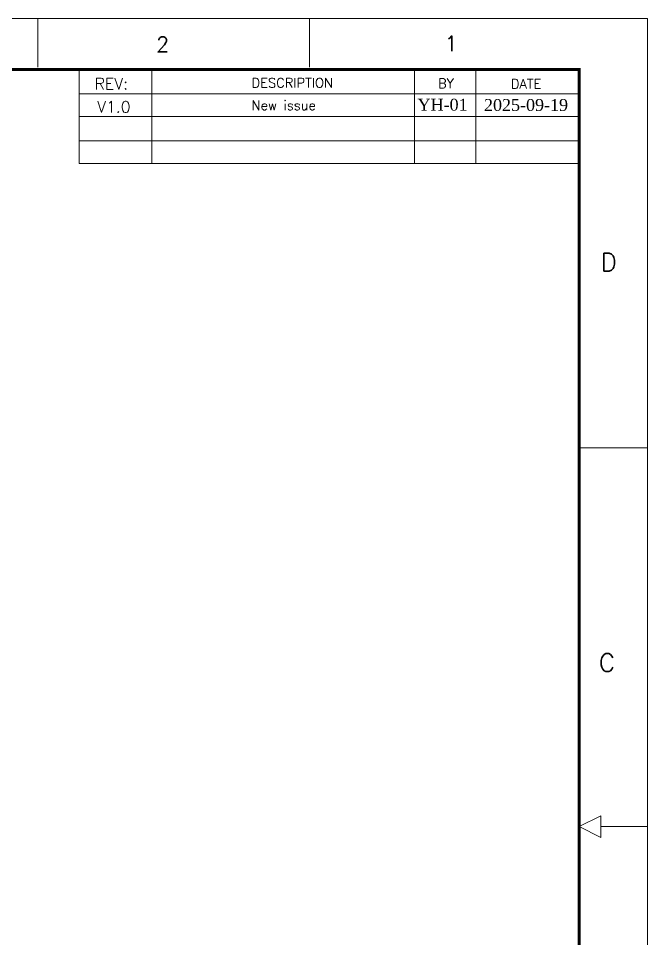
# Model space of a CAD drawing. Extents: x 105 to 1195, y -174 to 82.
# Drawn here: x 652.2 to 712, y -107.7 to -20.3 of the extents above; entities that cross this region are included whole.
import ezdxf

# ---------------------------------------------------------------- set-up
doc = ezdxf.new("R2010")
doc.units = 0
doc.header["$MEASUREMENT"] = 0
doc.layers.add('D', color=4, linetype='Continuous')
doc.styles.add('ROMANS', font='romans')

msp = doc.modelspace()

# ---------------------------------------------------------------- linework, layer by layer
at = {"layer": 'D', "lineweight": 9}
for p, q in [((494.768, -20.285), (711.985, -20.285)), ((654.08, -20.285), (654.08, -24.93)), ((679.863, -20.285), (679.863, -24.93)), ((711.985, -20.285), (711.985, -173.877)), ((657.993, -34.06), (657.993, -25.141)), ((657.993, -29.508), (657.993, -25.141)), ((664.899, -34.06), (664.899, -25.141)), ((664.899, -29.508), (664.899, -25.141)), ((689.836, -25.141), (689.836, -34.06)), ((695.66, -25.141), (695.66, -34.06)), ((705.49, -27.464), (657.993, -27.464)), ((705.49, -27.464), (657.993, -27.464)), ((705.49, -29.6), (657.993, -29.6)), ((705.49, -29.6), (657.993, -29.6)), ((705.49, -31.923), (657.993, -31.923)), ((705.49, -31.923), (657.993, -31.923)), ((705.49, -34.06), (657.993, -34.06)), ((705.49, -34.06), (657.993, -34.06)), ((705.49, -61.088), (711.985, -61.088)), ((707.541, -96.065), (705.49, -97.09)), ((707.541, -96.065), (705.49, -97.09)), ((707.541, -98.116), (707.541, -96.065)), ((707.541, -98.116), (707.541, -96.065)), ((705.49, -97.09), (707.541, -98.116)), ((705.49, -97.09), (707.541, -98.116)), ((707.541, -97.09), (711.985, -97.09))]:
    msp.add_line(p, q, dxfattribs=at)
at = {"layer": 'D', "lineweight": 9, "const_width": 0.285}
msp.add_lwpolyline([(705.49, -25.141), (500.238, -25.141), (500.238, -169.021), (705.49, -169.021), (705.49, -25.141)], dxfattribs=at)

# ---------------------------------------------------------------- texts
at = {"layer": 'D', "lineweight": 9, "style": 'ROMANS'}
for s, height, p in [('2', 1.45, (665.309, -23.472)), ('1', 1.452, (692.693, -23.408)), ('REV:', 1.086, (659.471, -27.038)), ('REV:', 1.086, (659.471, -27.038)), ('DESCRIPTION', 0.90678, (674.376, -26.859)), ('BY', 0.9068, (692.083, -26.914)), ('DATE', 0.9068, (699.008, -26.959)), ('V1.0', 1.086, (659.715, -29.233)), ('New issue', 0.9068, (674.376, -28.996)), ('D', 1.709, (707.537, -44.306)), ('C', 1.709, (707.359, -82.361))]:
    msp.add_text(s, height=height, dxfattribs=at).set_placement(p)
at = {"layer": 'D', "lineweight": 9, "char_height": 1.13224, "width": 10.21133, "attachment_point": 1}
for s, insert in [('{\\fTimes New Roman|b0|i0|c186|p18;YH-01}', (690.14, -27.92)), ('{\\fTimes New Roman|b0|i0|c186|p18;2025-09-19}', (696.451, -27.949))]:
    msp.add_mtext(s, dxfattribs=dict(at, insert=insert))

doc.saveas('drawing.dxf')
